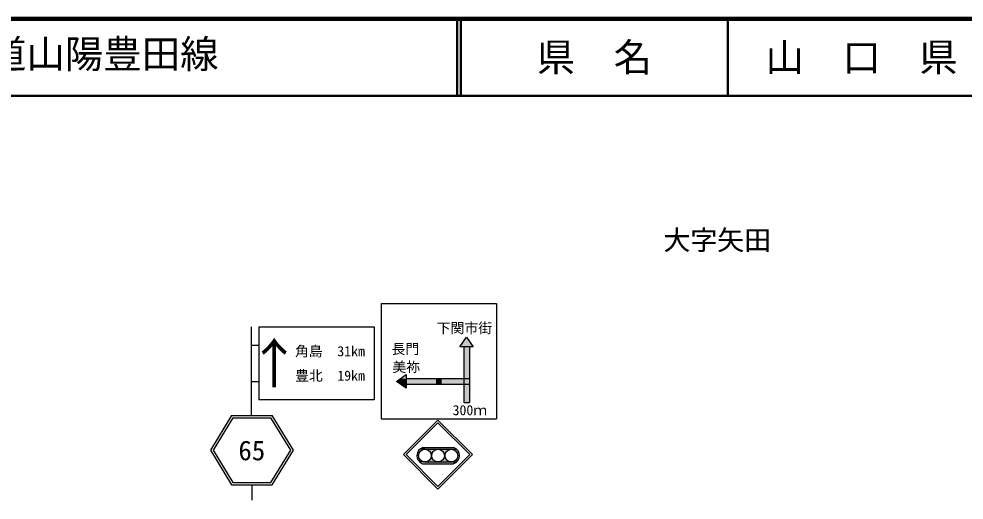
# Model space of a CAD drawing. Units: millimetres, scale not verified. Extents: x 40000 to 680000, y 20000 to 380000.
# Drawn here: x 240763 to 363711, y 317394 to 380000 of the extents above; entities that cross this region are included whole.
import ezdxf
from ezdxf.enums import TextEntityAlignment as Align

# ---------------------------------------------------------------- set-up
doc = ezdxf.new("R2010")
doc.units = ezdxf.units.MM
doc.header["$LTSCALE"] = 1000
doc.layers.add('M-BMK-HTXT', color=7, linetype='Continuous')
for name, color, linetype, lineweight in [('M-STR-STRC', 7, 'Continuous', 25), ('M-TTL', 2, 'Continuous', 140), ('M-TTL-LINE', 7, 'Continuous', 50), ('M-TTL-TXT', 7, 'Continuous', 50)]:
    doc.layers.add(name, color=color, linetype=linetype, lineweight=lineweight)
doc.styles.add('ＭＳ ゴシック', font='')
doc.styles.get('ＭＳ ゴシック').set_extended_font_data('MS Gothic')

msp = doc.modelspace()

# ---------------------------------------------------------------- hatches: boundary and pattern name
at = {"layer": 'M-STR-STRC'}
for points in [[(298995, 338590), (299870, 337340), (299370, 337340), (298620, 337340), (298120, 337340)], [(298620, 337340), (299370, 337340), (299370, 333214), (298620, 333214)], [(291145, 333714), (291145, 333214), (291145, 332464), (291145, 331964), (289895, 332839)], [(289895, 332839), (290430, 333214), (291145, 333214), (291145, 332464), (291145, 331964)], [(291145, 333214), (299370, 333214), (299370, 332464), (291145, 332464)], [(291145, 333214), (295020, 333214), (295020, 332464), (291145, 332464)], [(295020, 333214), (295770, 333214), (295770, 332464), (295020, 332464)], [(298620, 332464), (299370, 332464), (299370, 330089), (298620, 330089)], [(293578, 324003), (293546, 324003), (293514, 324001), (293481, 323998), (293449, 323993), (293418, 323988), (293386, 323981), (293355, 323973), (293324, 323963), (293293, 323953), (293263, 323941), (293234, 323928), (293205, 323914), (293176, 323899), (293148, 323882), (293121, 323865), (293095, 323846), (293069, 323827), (293044, 323806), (293020, 323785), (292996, 323762), (292974, 323739), (292953, 323715), (292932, 323690), (292913, 323664), (292894, 323638), (292877, 323611), (292860, 323583), (292845, 323554), (292831, 323525), (292818, 323496), (292806, 323466), (292796, 323435), (292786, 323404), (292778, 323373), (292771, 323341), (292766, 323309), (292761, 323277), (292758, 323245), (292756, 323213), (292756, 323181), (292756, 323148), (292758, 323116), (292761, 323084), (292766, 323052), (292771, 323020), (292778, 322989), (292786, 322958), (292796, 322927), (292806, 322896), (292818, 322866), (292831, 322836), (292845, 322807), (292860, 322779), (292877, 322751), (292894, 322724), (292913, 322697), (292932, 322672), (292953, 322647), (292974, 322622), (292996, 322599), (293020, 322577), (293044, 322555), (293069, 322535), (293095, 322515), (293121, 322497), (293148, 322479), (293176, 322463), (293205, 322448), (293234, 322434), (293263, 322421), (293293, 322409), (293324, 322398), (293355, 322389), (293386, 322381), (293418, 322374), (293449, 322368), (293481, 322364), (293514, 322361), (293546, 322359), (293578, 322358), (292903, 322352), (292903, 322352), (292872, 322381), (292842, 322412), (292812, 322444), (292785, 322478), (292758, 322512), (292733, 322547), (292709, 322583), (292687, 322621), (292666, 322659), (292647, 322697), (292629, 322737), (292613, 322777), (292598, 322818), (292585, 322859), (292574, 322901), (292564, 322943), (292556, 322986), (292549, 323029), (292545, 323072), (292542, 323115), (292540, 323158), (292541, 323202), (292543, 323245), (292547, 323288), (292552, 323331), (292559, 323374), (292568, 323416), (292579, 323458), (292591, 323500), (292604, 323541), (292620, 323581), (292637, 323621), (292655, 323661), (292675, 323699), (292697, 323737), (292720, 323773), (292744, 323809), (292770, 323844), (292797, 323878), (292825, 323910), (292855, 323942), (292886, 323972), (292918, 324002), (292920, 324003)], [(295295, 324003), (297027, 324003), (297708, 324003), (297694, 324016), (297679, 324028), (297664, 324040), (297649, 324051), (297634, 324063), (297618, 324074), (297603, 324085), (297587, 324095), (297571, 324105), (297554, 324115), (297538, 324125), (297521, 324134), (297505, 324143), (297488, 324152), (297471, 324161), (297453, 324169), (297436, 324177), (297419, 324184), (297401, 324192), (297383, 324199), (297365, 324205), (297347, 324212), (297329, 324218), (297311, 324224), (297308, 324225), (293305, 324220), (293287, 324214), (293268, 324208), (293250, 324201), (293232, 324194), (293215, 324187), (293197, 324179), (293179, 324171), (293162, 324163), (293145, 324154), (293128, 324145), (293111, 324136), (293094, 324127), (293077, 324117), (293061, 324107), (293045, 324097), (293029, 324086), (293013, 324075), (292997, 324064), (292981, 324053), (292966, 324041), (292951, 324029), (292936, 324017), (292921, 324004), (292920, 324003), (293578, 324003)], [(293546, 324003), (293578, 324003), (293610, 324003), (293643, 324001), (293675, 323998), (293707, 323993), (293739, 323988), (293770, 323981), (293801, 323973), (293832, 323963), (293863, 323953), (293893, 323941), (293923, 323928), (293952, 323914), (293980, 323899), (294008, 323882), (294035, 323865), (294062, 323846), (294087, 323827), (294112, 323806), (294137, 323785), (294160, 323762), (294182, 323739), (294204, 323715), (294224, 323690), (294244, 323664), (294262, 323638), (294280, 323611), (294296, 323583), (294311, 323554), (294325, 323525), (294338, 323496), (294350, 323466), (294360, 323435), (294370, 323404), (294378, 323373), (294385, 323341), (294391, 323309), (294395, 323277), (294398, 323245), (294400, 323213), (294401, 323181), (294400, 323148), (294398, 323116), (294395, 323084), (294391, 323052), (294385, 323020), (294378, 322989), (294370, 322958), (294360, 322927), (294350, 322896), (294338, 322866), (294325, 322836), (294311, 322807), (294296, 322779), (294280, 322751), (294262, 322724), (294244, 322697), (294224, 322672), (294204, 322647), (294182, 322622), (294160, 322599), (294137, 322577), (294112, 322555), (294087, 322535), (294062, 322515), (294035, 322497), (294008, 322479), (293980, 322463), (293952, 322448), (293923, 322434), (293893, 322421), (293863, 322409), (293832, 322398), (293801, 322389), (293770, 322381), (293739, 322374), (293707, 322368), (293675, 322364), (293643, 322361), (293610, 322359), (293578, 322358), (295295, 322358), (295263, 322359), (295231, 322361), (295199, 322364), (295167, 322368), (295135, 322374), (295103, 322381), (295072, 322389), (295041, 322398), (295011, 322409), (294981, 322421), (294951, 322434), (294922, 322448), (294893, 322463), (294865, 322479), (294838, 322497), (294812, 322515), (294786, 322535), (294761, 322555), (294737, 322577), (294714, 322599), (294691, 322622), (294670, 322647), (294649, 322672), (294630, 322697), (294611, 322724), (294594, 322751), (294578, 322779), (294562, 322807), (294548, 322836), (294535, 322866), (294524, 322896), (294513, 322927), (294504, 322958), (294495, 322989), (294489, 323020), (294483, 323052), (294478, 323084), (294475, 323116), (294473, 323148), (294473, 323181), (294473, 323213), (294475, 323245), (294478, 323277), (294483, 323309), (294489, 323341), (294495, 323373), (294504, 323404), (294513, 323435), (294524, 323466), (294535, 323496), (294548, 323525), (294562, 323554), (294578, 323583), (294594, 323611), (294611, 323638), (294630, 323664), (294649, 323690), (294670, 323715), (294691, 323739), (294714, 323762), (294737, 323785), (294761, 323806), (294786, 323827), (294812, 323846), (294838, 323865), (294865, 323882), (294893, 323899), (294922, 323914), (294951, 323928), (294981, 323941), (295011, 323953), (295041, 323963), (295072, 323973), (295103, 323981), (295135, 323988), (295167, 323993), (295199, 323998), (295231, 324001), (295263, 324003), (295295, 324003)], [(295295, 324003), (295328, 324003), (295360, 324001), (295392, 323998), (295424, 323993), (295456, 323988), (295487, 323981), (295519, 323973), (295550, 323963), (295580, 323953), (295610, 323941), (295640, 323928), (295669, 323914), (295697, 323899), (295725, 323882), (295752, 323865), (295779, 323846), (295805, 323827), (295830, 323806), (295854, 323785), (295877, 323762), (295899, 323739), (295921, 323715), (295941, 323690), (295961, 323664), (295979, 323638), (295997, 323611), (296013, 323583), (296028, 323554), (296042, 323525), (296055, 323496), (296067, 323466), (296078, 323435), (296087, 323404), (296095, 323373), (296102, 323341), (296108, 323309), (296112, 323277), (296115, 323245), (296117, 323213), (296118, 323181), (296117, 323148), (296115, 323116), (296112, 323084), (296108, 323052), (296102, 323020), (296095, 322989), (296087, 322958), (296078, 322927), (296067, 322896), (296055, 322866), (296042, 322836), (296028, 322807), (296013, 322779), (295997, 322751), (295979, 322724), (295961, 322697), (295941, 322672), (295921, 322647), (295899, 322622), (295877, 322599), (295854, 322577), (295830, 322555), (295805, 322535), (295779, 322515), (295752, 322497), (295725, 322479), (295697, 322463), (295669, 322448), (295640, 322434), (295610, 322421), (295580, 322409), (295550, 322398), (295519, 322389), (295487, 322381), (295456, 322374), (295424, 322368), (295392, 322364), (295360, 322361), (295328, 322359), (295295, 322358), (297027, 322358), (296995, 322359), (296962, 322361), (296930, 322364), (296898, 322368), (296866, 322374), (296835, 322381), (296804, 322389), (296773, 322398), (296742, 322409), (296712, 322421), (296682, 322434), (296653, 322448), (296625, 322463), (296597, 322479), (296570, 322497), (296543, 322515), (296518, 322535), (296493, 322555), (296469, 322577), (296445, 322599), (296423, 322622), (296401, 322647), (296381, 322672), (296361, 322697), (296343, 322724), (296326, 322751), (296309, 322779), (296294, 322807), (296280, 322836), (296267, 322866), (296255, 322896), (296245, 322927), (296235, 322958), (296227, 322989), (296220, 323020), (296214, 323052), (296210, 323084), (296207, 323116), (296205, 323148), (296204, 323181), (296205, 323213), (296207, 323245), (296210, 323277), (296214, 323309), (296220, 323341), (296227, 323373), (296235, 323404), (296245, 323435), (296255, 323466), (296267, 323496), (296280, 323525), (296294, 323554), (296309, 323583), (296326, 323611), (296343, 323638), (296361, 323664), (296381, 323690), (296401, 323715), (296423, 323739), (296445, 323762), (296469, 323785), (296493, 323806), (296518, 323827), (296543, 323846), (296570, 323865), (296597, 323882), (296625, 323899), (296653, 323914), (296682, 323928), (296712, 323941), (296742, 323953), (296773, 323963), (296804, 323973), (296835, 323981), (296866, 323988), (296898, 323993), (296930, 323998), (296962, 324001), (296995, 324003), (297027, 324003)], [(297027, 324003), (297059, 324003), (297091, 324001), (297124, 323998), (297156, 323993), (297187, 323988), (297219, 323981), (297250, 323973), (297281, 323963), (297312, 323953), (297342, 323941), (297371, 323928), (297400, 323914), (297429, 323899), (297457, 323882), (297484, 323865), (297510, 323846), (297536, 323827), (297561, 323806), (297585, 323785), (297609, 323762), (297631, 323739), (297652, 323715), (297673, 323690), (297692, 323664), (297711, 323638), (297728, 323611), (297745, 323583), (297760, 323554), (297774, 323525), (297787, 323496), (297799, 323466), (297809, 323435), (297819, 323404), (297827, 323373), (297834, 323341), (297839, 323309), (297844, 323277), (297847, 323245), (297849, 323213), (297849, 323181), (297849, 323148), (297847, 323116), (297844, 323084), (297839, 323052), (297834, 323020), (297827, 322989), (297819, 322958), (297809, 322927), (297799, 322896), (297787, 322866), (297774, 322836), (297760, 322807), (297745, 322779), (297728, 322751), (297711, 322724), (297692, 322697), (297673, 322672), (297652, 322647), (297631, 322622), (297609, 322599), (297585, 322577), (297561, 322555), (297536, 322535), (297510, 322515), (297484, 322497), (297457, 322479), (297429, 322463), (297400, 322448), (297371, 322434), (297342, 322421), (297312, 322409), (297281, 322398), (297250, 322389), (297219, 322381), (297187, 322374), (297156, 322368), (297124, 322364), (297091, 322361), (297059, 322359), (297027, 322358), (297710, 322356), (297742, 322385), (297772, 322415), (297802, 322446), (297830, 322478), (297857, 322512), (297882, 322546), (297906, 322582), (297929, 322618), (297950, 322655), (297970, 322693), (297989, 322732), (298005, 322771), (298021, 322812), (298034, 322852), (298046, 322893), (298057, 322935), (298065, 322977), (298072, 323019), (298078, 323062), (298082, 323105), (298084, 323147), (298084, 323190), (298083, 323233), (298080, 323276), (298075, 323319), (298069, 323361), (298061, 323403), (298051, 323445), (298040, 323486), (298027, 323527), (298013, 323568), (297997, 323607), (297979, 323647), (297960, 323685), (297939, 323723), (297917, 323759), (297894, 323795), (297869, 323830), (297843, 323864), (297815, 323897), (297786, 323929), (297756, 323959), (297725, 323989), (297708, 324003)], [(297309, 322134), (297328, 322139), (297346, 322145), (297364, 322152), (297382, 322158), (297399, 322165), (297417, 322173), (297434, 322180), (297452, 322188), (297469, 322196), (297486, 322205), (297503, 322214), (297520, 322223), (297536, 322232), (297553, 322242), (297569, 322252), (297585, 322262), (297601, 322272), (297617, 322283), (297632, 322294), (297648, 322305), (297663, 322317), (297678, 322329), (297693, 322341), (297707, 322353), (297713, 322358), (297027, 322358), (295295, 322358), (293578, 322358), (292896, 322358), (292911, 322345), (292925, 322333), (292940, 322320), (292955, 322308), (292970, 322296), (292985, 322284), (293001, 322273), (293017, 322262), (293033, 322251), (293049, 322241), (293065, 322230), (293081, 322221), (293098, 322211), (293115, 322201), (293132, 322192), (293149, 322184), (293166, 322175), (293184, 322167), (293201, 322159), (293219, 322151), (293237, 322144), (293255, 322137), (293273, 322131), (293276, 322129)]]:
    msp.add_hatch(color=256, dxfattribs=at).paths.add_polyline_path(points)

# ---------------------------------------------------------------- linework, layer by layer
for p, q in [((287895, 342955), (302896, 342955)), ((287895, 342955), (287895, 327954)), ((302896, 342955), (302896, 327954)), ((270973, 339932), (270973, 328431)), ((271973, 339932), (286974, 339932)), ((271973, 339932), (271973, 330431)), ((286974, 339932), (286974, 330431)), ((298120, 337340), (298995, 338590)), ((298995, 338590), (299870, 337340)), ((270973, 337557), (271973, 337557)), ((299870, 337340), (298120, 337340)), ((298620, 337340), (298620, 330089)), ((299370, 337340), (299370, 330089)), ((289895, 332839), (291145, 333714)), ((291145, 333714), (291145, 331964)), ((291145, 333214), (299370, 333214)), ((270973, 332807), (271973, 332807)), ((291145, 331964), (289895, 332839)), ((291145, 332464), (299370, 332464)), ((286974, 330431), (271973, 330431)), ((298620, 330089), (299370, 330089)), ((268434, 328394), (265670, 323894)), ((268434, 328394), (273706, 328394)), ((276470, 323894), (273706, 328394)), ((268602, 328094), (266022, 323894)), ((268602, 328094), (273538, 328094)), ((276118, 323894), (273538, 328094)), ((287895, 327954), (302896, 327954)), ((290772, 323307), (295272, 327807)), ((291125, 323307), (295272, 327453)), ((299772, 323306), (295272, 327807)), ((299419, 323306), (295272, 327453)), ((265670, 323894), (268434, 319394)), ((266022, 323894), (268602, 319694)), ((273538, 319694), (276118, 323894)), ((273706, 319394), (276470, 323894)), ((293578, 324003), (292920, 324003)), ((293305, 324220), (297308, 324225)), ((293578, 324003), (295295, 324003)), ((295295, 324003), (297027, 324003)), ((297027, 324003), (297708, 324003)), ((290772, 323307), (295272, 318806)), ((291125, 323307), (295272, 319159)), ((293578, 322358), (292896, 322358)), ((293276, 322129), (297309, 322134)), ((293578, 322358), (295295, 322358)), ((295272, 319159), (299419, 323306)), ((295272, 318806), (299772, 323306)), ((295295, 322358), (297027, 322358)), ((297027, 322358), (297713, 322358)), ((268602, 319694), (273538, 319694)), ((268434, 319394), (273706, 319394)), ((271070, 319394), (271070, 317394))]:
    msp.add_line(p, q, dxfattribs=at)
for centre in [(293578, 323181), (295295, 323181), (297027, 323181)]:
    msp.add_circle(centre, 823, dxfattribs=at)
for centre, radius, start, end in [((293644, 323170), 1104, 107.88939, 250.54484), ((296992, 323179), 1092, 286.90041, 73.19594)]:
    msp.add_arc(centre, radius, start, end, dxfattribs=at)
at = {"layer": 'M-TTL'}
msp.add_line((680000, 380000), (40000, 380000), dxfattribs=at)
at = {"layer": 'M-TTL-LINE'}
for p, q in [((297750, 380000), (297750, 370000)), ((298250, 380000), (298250, 370000)), ((333000, 380000), (333000, 370000)), ((40000, 370000), (680000, 370000))]:
    msp.add_line(p, q, dxfattribs=at)

# ---------------------------------------------------------------- texts
at = {"layer": 'M-BMK-HTXT', "style": 'ＭＳ ゴシック'}
for p in [(331594, 349169), (331599, 349173)]:
    msp.add_text('大字矢田', height=2566, dxfattribs=at).set_placement(p, align=Align.BOTTOM_CENTER)
msp.add_text('大字矢田', height=2566, rotation=359.984, dxfattribs=at).set_placement((331614, 349161), align=Align.BOTTOM_CENTER)
at = {"layer": 'M-STR-STRC', "style": 'ＭＳ ゴシック'}
for s, p in [('下関市街', (298711, 338725)), ('長門', (291038, 336001)), ('300ｍ', (299423, 328043))]:
    msp.add_text(s, height=1320, dxfattribs=at).set_placement(p, align=Align.BOTTOM_CENTER)
for s, height, p in [('↑', 5132, (273974, 335182)), ('角島', 1320, (278474, 336765)), ('31km', 1320, (283974, 336765)), ('豊北', 1320, (278494, 333584)), ('美祢', 1320, (291145, 334714)), ('19km', 1320, (283974, 333584))]:
    msp.add_text(s, height=height, dxfattribs=at).set_placement(p, align=Align.MIDDLE_CENTER)
msp.add_text('65', height=2566, dxfattribs=at).set_placement((269313, 321803), align=Align.BOTTOM_LEFT)
at = {"layer": 'M-TTL-TXT', "style": 'ＭＳ ゴシック'}
msp.add_text('主要地方道山陽豊田線', height=3666, dxfattribs=at).set_placement((216734, 372500), align=Align.BOTTOM_LEFT)
for s, p in [('県\u3000名', (315625, 375000)), ('山\u3000口\u3000県', (350375, 375000))]:
    msp.add_text(s, height=3666, dxfattribs=at).set_placement(p, align=Align.MIDDLE_CENTER)

doc.saveas('drawing.dxf')
